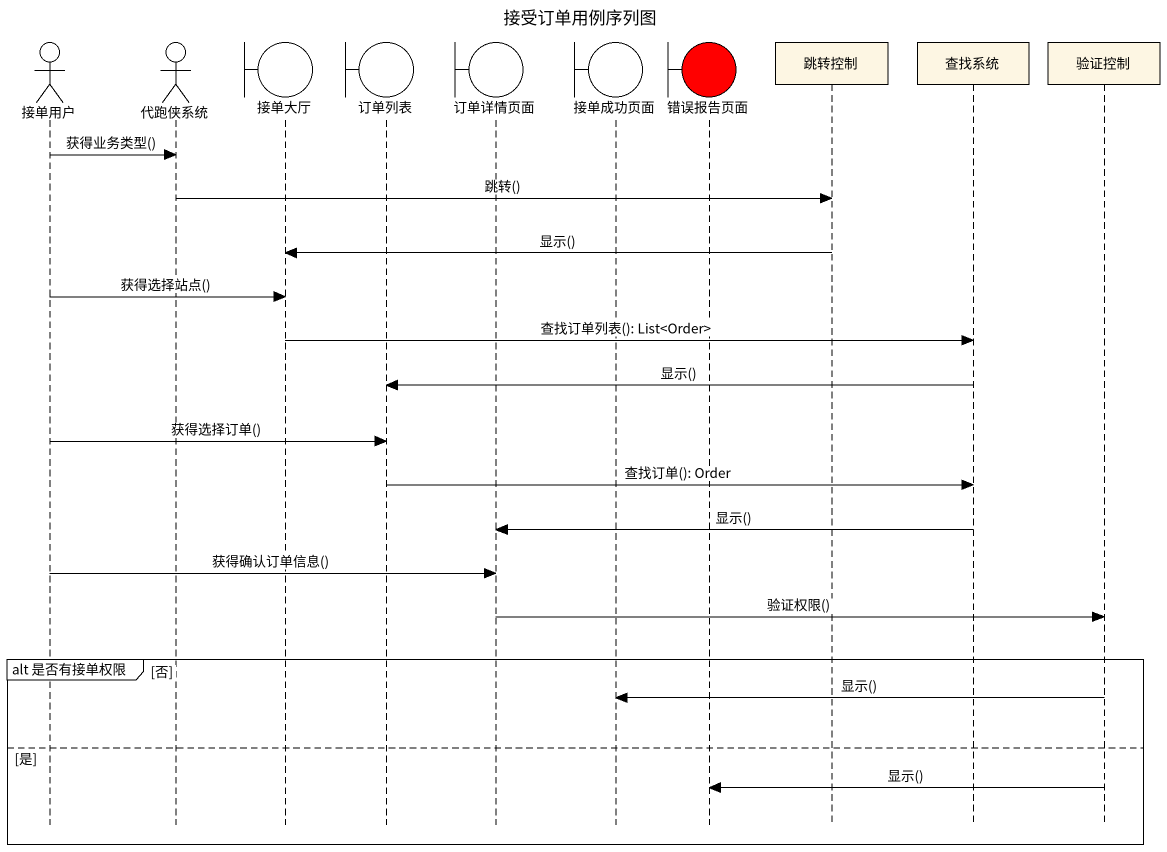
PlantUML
@startuml
title 接受订单用例序列图
hide footbox
actor 接单用户
actor 代跑侠系统
boundary 接单大厅
boundary 订单列表
boundary 订单详情页面
boundary 接单成功页面
boundary 错误报告页面 #FF0000
participant 跳转控制
participant 查找系统
participant 验证控制

接单用户 -> 代跑侠系统 : 获得业务类型()
代跑侠系统 -> 跳转控制 : 跳转()
跳转控制 -> 接单大厅 : 显示()
接单用户 -> 接单大厅 : 获得选择站点()
接单大厅 -> 查找系统 : 查找订单列表(): List<Order>
查找系统 -> 订单列表 : 显示()
接单用户 -> 订单列表 : 获得选择订单()
订单列表 -> 查找系统 : 查找订单(): Order
查找系统 -> 订单详情页面 : 显示()
接单用户 -> 订单详情页面 : 获得确认订单信息()
订单详情页面 -> 验证控制 : 验证权限()
group alt 是否有接单权限 [否]
  验证控制 -> 接单成功页面 : 显示()
else 是
  验证控制 -> 错误报告页面 : 显示()
end
@enduml
